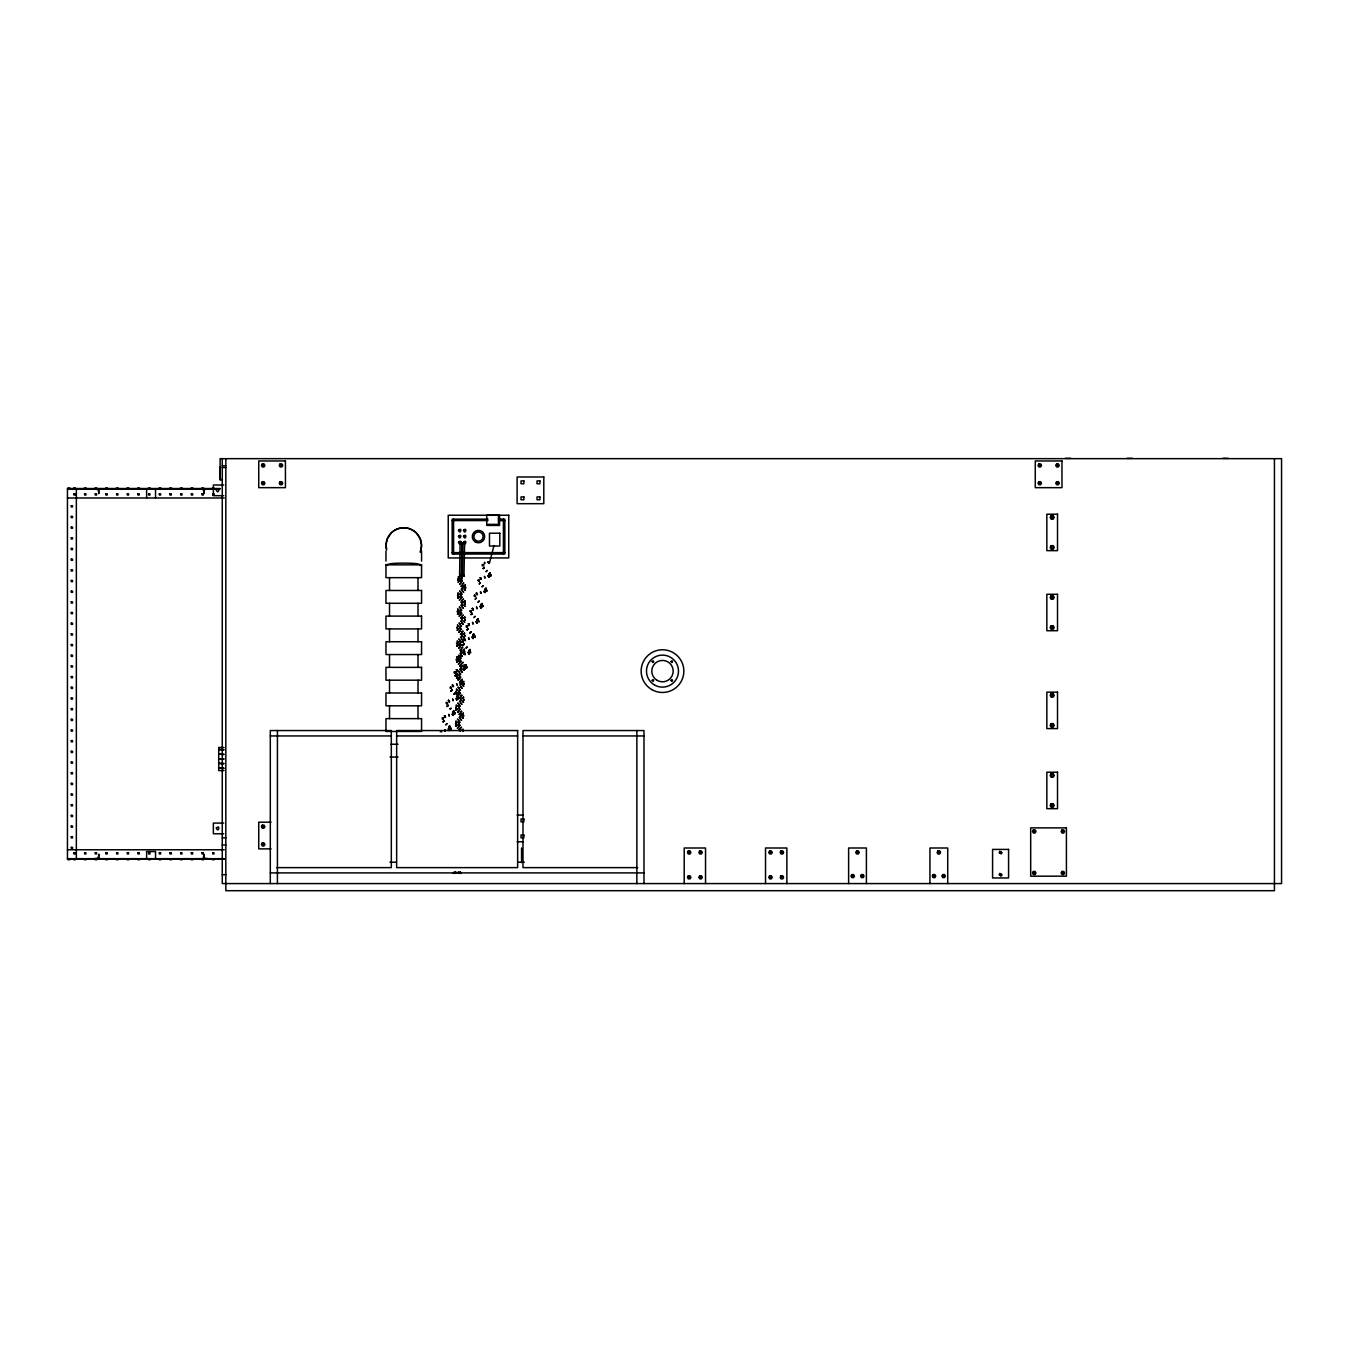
<?xml version="1.0" encoding="UTF-8"?>
<svg xmlns="http://www.w3.org/2000/svg" width="1349" height="1349" viewBox="0 0 1349 1349"><rect width="100%" height="100%" fill="white"/><g stroke="black" fill="none" stroke-linecap="round" stroke-linejoin="round"><path stroke-width="1.5" d="M460.11 542.568L459.587 575.601L460.481 576.495M484.375 576.461L484.763 577.945M488.287 575.618L488.557 577.136M488.894 577.136L488.625 575.618M480.413 591.789L480.8 593.273M484.308 590.963L484.578 592.464M485.084 592.464L484.915 590.963L483.819 591.705L485.084 592.464L484.645 590.963M476.433 607.117L476.821 608.618M477.057 608.635L476.669 607.134M480.328 606.291L480.598 607.809M480.935 607.809L480.666 606.291M472.47 622.445L472.858 623.946M473.094 623.963L472.808 622.445M476.349 621.619L476.619 623.137M476.973 623.137L476.686 621.619M468.491 637.79L468.879 639.274M472.369 636.964L472.639 638.465M472.993 638.465L472.723 636.964M464.511 653.118L464.478 653.877C466.147 656.052 463.82 650.977 464.916 654.619M468.39 652.292L468.659 653.81M469.014 653.81L468.744 652.292M460.549 668.446L460.498 669.205C462.167 671.397 459.857 666.305 460.953 669.947M464.41 667.62L464.68 669.138M465.034 669.138L464.764 667.62M456.569 683.791L457.21 685.292L456.805 683.808M460.262 682.965L460.414 684.466L461.543 683.707L460.262 682.965L460.683 684.466M461.054 684.466L460.785 682.965M452.606 699.119L453.011 700.62M456.282 698.31L456.434 699.794L457.564 699.052L456.282 698.31L456.704 699.811M457.075 699.811L456.805 698.293M448.627 714.447L449.032 715.948M452.455 713.621L452.724 715.139M453.264 715.122L453.112 713.638L451.982 714.38L453.264 715.122L452.842 713.621M444.597 730.534L445.035 729.792L444.917 731.293M448.475 728.966L448.745 730.467M449.133 730.467L448.863 728.966M861.286 875.838L862.854 877.035L862.601 875.079M420.197 552.23L421.562 545.485L420.197 538.74L416.335 533.024A17.857 17.756 0 0 0 391.176 533.024L387.315 538.74L385.966 545.485L386.64 548.858M486.028 571.622L487.006 570.442M488.928 574.185L489.704 572.954M483.262 585.702L481.998 586.933L482.976 585.77M486.062 588.198L484.915 589.513L485.707 588.282M440.263 731.748L441.747 731.748M479.232 601.03L478.254 602.194M489.502 562.853L487.815 562.364L489.502 562.853L493.987 545.603M475.219 616.341L473.954 617.572L474.932 616.409M477.006 620.253L478.153 618.938L477.361 620.169M459.048 656.474L458.677 657.823L458.289 656.474L460.734 658.177M469.941 632.9L471.239 631.737L470.228 632.833M471.189 631.669L469.907 632.833L470.919 631.737M474.022 634.182L472.993 635.581L473.162 634.182C475.86 634.266 471.256 636.677 473.684 634.266M467.176 646.997L465.928 648.211L466.889 647.048M463.162 662.308L462.201 663.472M453.871 694.179L454.815 693.015M457.969 695.477L456.603 696.168L457.8 696.877C461.476 692.914 455.186 698.698 457.648 695.561M455.979 872.061C457.311 874.253 454.006 870.661 453.264 873.427M460.498 873.427L460.076 872.061M461.038 873.427L460.599 872.061L459.132 873.427M445.828 724.818L446.772 723.654M449.959 726.133L448.913 727.516L449.099 726.133C451.73 726.234 447.177 728.612 449.622 726.217M458.154 577.068L459.166 578.097M461.004 577.068L462.016 578.097M459.183 594.116L458.171 593.088M460.751 593.088L461.763 594.116M484.392 562.364L484.493 563.899L484.949 562.466M457.648 609.107L458.66 610.136M460.481 609.107L461.51 610.136M457.378 625.11L458.39 626.155M460.228 625.11L461.24 626.155M456.4 643.119L457.682 644.148L457.665 643.136M457.126 641.129L458.137 642.175M461.257 642.158L460.245 641.129M456.873 657.148L458.205 658.177L458.559 656.558M458.98 659.138L459.014 660.167L460.447 659.661M459.554 657.671L461.054 658.177L460.532 657.148M455.895 675.158L457.176 676.186L457.159 675.158L456.367 676.186M457.901 674.196L456.889 673.168M459.469 673.168L460.481 674.196M456.367 689.187L457.378 690.216M459.216 689.187L460.211 690.216M456.114 705.19L457.109 706.235M460.228 706.218L459.233 705.19M455.861 721.209L456.856 722.255M459.975 722.238L458.98 721.209M459.2 717.263L460.178 718.292M462.049 717.263L463.027 718.292M459.453 701.244L460.431 702.273M463.567 702.273L462.572 701.244M460.97 686.253L459.992 685.225M463.82 686.253L462.842 685.225M461.476 654.231L460.498 653.186M460.903 652.225L460.903 651.213L462.167 652.241M463.061 653.203L464.056 654.231M460.785 669.222L459.773 669.728L461.409 669.728M463.247 670.234L464.258 669.728L462.741 669.205M460.481 637.183L461.459 638.212M463.331 637.183L464.309 638.212M460.734 621.164L461.712 622.193M464.832 622.193L463.854 621.164M460.987 605.145L461.965 606.19M463.837 605.145L464.815 606.19M462.505 590.154L461.527 589.125M464.09 589.125L465.068 590.171M214.255 494.425L212.737 495.049L212.737 493.801L213.985 493.801M459.84 574.978L461.274 575.618L461.796 542.585L460.431 542.568M461.054 576.242L461.054 574.978M462.69 574.978L462.69 576.242L463.955 576.242L464.646 542.585L462.943 542.568L462.42 575.601L464.123 575.618L463.28 574.725L464.022 576.124L463.331 574.725M769.571 876.816L770.768 878.384L771.038 876.428M490.007 574.59L489.974 576.04L491.356 575.332L490.007 574.59L490.176 576.09M490.969 576.09L490.8 574.59M486.011 589.918L486.972 591.418L486.804 589.918M478.018 620.574L478.979 622.074L478.811 620.574M474.983 637.403L475.017 635.952L473.701 636.661L474.983 637.403L474.814 635.919M447.126 723.654L446.131 724.75M452.185 689.963L450.971 691.11L451.966 690.014M455.153 693.015L454.158 694.111M456.215 674.652L454.984 675.798L455.996 674.685M461.864 663.472L462.859 662.376M464.241 644.013L463.011 645.159L464.022 644.046M468.255 628.685L467.024 629.831L468.036 628.735M471.138 614.554L472.369 613.407L471.357 614.52M475.152 599.226L476.062 598.096M476.382 598.096L475.371 599.192M477.951 602.194L478.962 601.098M479.165 583.915L480.075 582.768M480.379 582.768L479.384 583.881M483.178 568.587L484.392 567.457L483.38 568.553M487.309 570.442L486.298 571.554M458.036 582.093L459.014 581.082M459.385 581.082L458.306 582.093M459.537 584.117L460.633 583.105M462.387 584.117L463.483 583.105M457.8 598.113L459.132 597.101L458.053 598.113M459.284 600.136L460.38 599.125M461.881 597.101L460.549 598.113L461.611 597.101M463.567 599.125L462.471 600.136M457.547 614.132L458.879 613.12L457.8 614.115M461.628 613.104L460.296 614.115L461.358 613.12M459.031 616.156L460.127 615.144M461.881 616.156L462.977 615.144M458.525 629.123L457.193 630.135L458.255 629.14M458.778 632.158L459.874 631.163M460.127 630.135L461.105 629.14M461.476 629.14L460.397 630.135M461.628 632.158L462.724 631.163M458.272 645.142L456.94 646.154L458.019 645.142M458.542 648.178L459.621 647.183M459.891 646.154L461.223 645.142L460.144 646.154M461.375 648.178L462.471 647.183M456.788 662.174L458.12 661.162L457.041 662.174M458.289 664.197L459.368 663.185M459.638 662.174L460.97 661.162L459.891 662.174M461.139 664.197L462.201 663.185L461.476 664.197M456.788 677.687L457.986 677.687M458.036 680.216L459.115 679.205M460.953 681.549L462.302 679.205L460.886 680.216M456.282 694.212L457.615 693.201L456.552 694.195M460.363 693.201L459.031 694.195L460.11 693.201M460.633 696.236L461.712 695.224M458.879 710.215L459.857 709.22M457.53 712.238L458.626 711.243M460.211 709.22L459.132 710.215M460.38 712.238L461.459 711.243M457.024 725.222L455.692 726.234L456.755 725.222M457.277 728.258L458.373 727.263M458.626 726.234L459.958 725.222L458.879 726.234M460.127 728.258L461.223 727.263M489.923 574.269L490.075 572.87M482.149 605.296L481.981 606.696L483.296 606.005L482.015 605.246L482.183 606.746M482.841 606.696L482.807 605.246M474.157 635.952L474.19 637.403M470.852 652.697L470.025 651.247L470.194 652.731M466.164 666.625L465.995 668.025L467.31 667.317L466.029 666.575L466.198 668.059M466.855 668.025L466.838 666.575M462.859 683.353L463.027 681.953L461.662 682.645L462.994 683.403L462.033 681.903L462.201 683.403M458.171 697.281L458.002 698.681L459.334 697.973L458.036 697.231L458.205 698.731M458.862 698.681L458.845 697.231M454.191 712.609L454.006 714.009L455.338 713.317L454.04 712.559L454.191 714.059M454.866 714.009L454.849 712.559M458.964 711.243L457.867 712.238M461.796 711.243L460.717 712.238M459.233 714.279L460.565 713.267L459.486 714.279M463.331 713.267L461.999 714.279L463.078 713.267M458.711 727.263L457.631 728.258M461.56 727.263L460.481 728.258M461.83 730.298L462.825 729.286M463.162 729.286L462.083 730.281M459.486 698.259L460.481 697.248M462.049 695.224L460.97 696.236M460.818 697.248L459.739 698.259M463.584 697.248L462.252 698.259L463.331 697.248M450.195 727.937L450.01 729.337L451.342 728.645L450.043 727.887L450.195 729.387M450.87 729.337L450.853 727.887M459.705 663.185L458.626 664.197M461.24 665.209L459.908 666.221L460.987 665.226M459.453 679.205L458.373 680.216M460.549 682.24L459.655 682.24L460.734 681.245M463.55 681.734L462.387 681.734M459.958 647.183L458.879 648.178M461.493 649.206L460.161 650.201L461.24 649.206M462.808 647.183L461.729 648.178M463.078 650.218L464.09 649.206M464.427 649.206L463.331 650.201M460.464 615.144L459.368 616.156M463.314 615.144L462.218 616.156M460.734 618.179L462.083 617.168L460.987 618.179M464.849 617.168L463.5 618.179L464.596 617.168M460.211 631.163L459.132 632.158M460.481 634.199L461.83 633.187L460.734 634.199M463.061 631.163L461.965 632.158M464.596 633.187L463.247 634.199L464.343 633.187M460.717 599.125L459.621 600.136M462.134 600.136L463.23 599.125M460.987 602.16L461.999 601.148M462.319 601.148L461.24 602.16M463.837 602.16L465.169 601.148L464.09 602.16M460.953 583.105L459.874 584.117M462.505 585.129L461.156 586.141L462.252 585.146M463.803 583.105L462.724 584.117M464.09 586.157L465.422 585.146L464.343 586.141M262.431 482.453C261.268 486.331 266.697 482.166 262.65 482.284M699.642 851.91L701.632 852.45L699.811 853.192M689.929 878.115L689.929 876.597M851.961 875.349L851.961 876.867M1035.172 873.511L1033.216 873.258L1034.784 872.044M442.573 717.853L442.354 719.034L443.636 718.444L442.32 717.769L442.708 719.118M443.214 719.034L443.062 717.769M446.57 702.525L446.334 703.706L447.632 703.116L446.317 702.441L446.704 703.807M447.21 703.706L447.059 702.441M450.566 687.197L450.33 688.378L451.628 687.788L450.313 687.113L450.701 688.479M451.19 688.378L451.055 687.113M454.562 671.886L454.326 673.067L455.625 672.476L454.293 671.785L454.697 673.151M455.186 673.067L455.051 671.785M459.722 657.148L458.306 657.739M463.162 642.411L463.415 641.23L461.999 641.82L463.432 642.495L462.285 641.146L462.673 642.495M466.552 625.919L466.299 627.083L467.715 626.509L466.282 625.818L467.428 627.184L467.041 625.818M471.155 611.772L471.408 610.591L469.992 611.181L471.425 611.856L470.278 610.507L470.666 611.856M474.544 595.263L474.275 596.443L475.708 595.853L474.275 595.179L475.421 596.528L475.033 595.179M479.131 581.115L479.401 579.952L477.984 580.525L479.418 581.2L478.271 579.851L478.642 581.2M482.537 564.624L482.267 565.787L483.684 565.214L482.267 564.54L483.397 565.889L483.026 564.54M489.417 574.185L490.193 572.954L489.046 574.269M485.387 589.513L486.18 588.282L485.033 589.597M481.694 603.61L480.902 604.841L482.048 603.526M477.681 618.938L476.888 620.169L478.035 618.854M469.671 649.577L468.879 650.808L470.008 649.493M469.334 650.808L470.127 649.577L468.98 650.893M465.658 664.905C463.23 667.333 467.816 664.922 465.135 664.821L464.967 666.221L465.995 664.821M461.291 681.464L462.1 680.233L461.122 680.149M453.264 712.103C455.709 709.709 451.139 712.087 453.787 712.205L453.955 710.805L452.927 712.205M484.106 567.457L483.094 568.553L484.308 567.423M472.049 613.407L471.037 614.52L472.268 613.373M467.344 629.831L468.356 628.735L467.142 629.865M463.348 645.159L464.343 644.046L463.129 645.193M460.009 659.374L458.997 660.47L460.228 659.324M459.334 660.47L460.329 659.374L459.115 660.504M455.321 675.798L456.316 674.685L455.102 675.832M451.325 691.11L452.32 690.014L451.106 691.143M447.952 705.325L446.957 706.438L448.172 705.291M447.312 706.438L448.306 705.325L447.092 706.471M443.939 720.653L442.944 721.749L444.158 720.602M443.298 721.749L444.293 720.653L443.079 721.799M457.834 579.075C458.39 581.807 458.222 577.338 457.884 580.087M458.272 580.087L458.222 579.058M460.683 579.075C458.559 580.39 463.297 580.374 461.071 579.058M461.122 580.087C463.247 578.755 458.508 578.772 460.734 580.087M457.581 595.078C458.12 597.826 457.969 593.358 457.631 596.106M458.019 596.089L457.969 595.078M460.431 595.078C460.97 597.826 460.818 593.358 460.481 596.106M460.852 596.089L460.818 595.078M457.328 611.097C457.867 613.846 457.733 609.377 457.378 612.126M457.749 612.109L457.716 611.097M460.178 611.097C460.717 613.846 460.565 609.377 460.228 612.126M460.599 612.109L460.565 611.097M457.075 627.116C457.615 629.848 457.48 625.396 457.126 628.145M457.496 628.128L457.463 627.116M459.925 627.116C460.464 629.848 460.329 625.396 459.975 628.145M460.346 628.128L460.313 627.116M456.822 643.136L456.873 644.148M460.093 644.148L459.672 643.136C457.53 644.451 462.269 644.434 460.06 643.119L459.722 644.148M456.991 660.167L456.569 659.155C454.428 660.47 459.183 660.454 456.957 659.138L456.62 660.167M459.419 659.155L459.453 660.167M456.738 676.186L456.704 675.158M456.94 677.181L456.535 678.193M459.166 675.158C459.689 677.906 459.571 673.438 459.2 676.186M459.587 676.186L459.554 675.158M456.063 691.177C456.586 693.926 456.468 689.457 456.097 692.206M456.485 692.189L456.451 691.177M458.913 691.177C459.436 693.926 459.318 689.457 458.947 692.206M459.334 692.189L459.301 691.177M455.81 707.196C456.333 709.928 456.215 705.476 455.844 708.225M456.232 708.208L456.198 707.196M458.66 707.196C459.183 709.928 459.065 705.476 458.694 708.225M459.082 708.208L459.048 707.196M455.557 723.216C456.08 725.947 455.962 721.479 455.591 724.228M455.979 724.228L455.945 723.199M458.407 723.216C458.93 725.947 458.812 721.479 458.441 724.228M458.829 724.228L458.795 723.199M460.835 683.252L461.662 684.263L460.397 684.263M463.398 682.24L463.837 681.228M461.223 684.263L461.223 683.235M463.685 683.252C464.14 685.983 464.123 681.515 463.685 684.263M464.073 684.263L464.056 683.235M460.582 699.254C461.038 702.003 461.021 697.534 460.582 700.283M460.97 700.283L460.97 699.254M463.432 699.254C463.887 702.003 463.871 697.534 463.432 700.283M463.82 700.283L463.803 699.254M460.329 715.274C460.802 718.022 460.768 713.554 460.329 716.302M460.717 716.285L460.7 715.274M463.179 715.274C463.634 718.022 463.618 713.554 463.179 716.302M463.567 716.285L463.55 715.274M460.076 731.293L460.447 731.293M462.926 731.293L463.297 731.293M461.847 619.174C462.302 621.923 462.302 617.454 461.847 620.203M462.235 620.203L462.235 619.174M464.697 619.174C465.152 621.923 465.152 617.454 464.697 620.203M465.085 620.203L465.085 619.174M461.594 635.194C462.049 637.942 462.049 633.474 461.594 636.222M461.982 636.205L461.982 635.194M464.444 635.194C464.899 637.942 464.899 633.474 464.444 636.222M464.832 636.205L464.832 635.194M461.729 652.225L461.729 651.213M464.191 651.213C464.646 653.945 464.646 649.493 464.191 652.241M464.579 652.225L464.579 651.213M461.088 667.232C461.543 669.964 461.527 665.495 461.088 668.244M464.275 665.715L462.758 666.221L463.837 665.226M461.476 668.244L461.476 667.215M463.938 667.232C464.393 669.964 464.376 665.495 463.938 668.244M464.326 668.244L464.326 667.215M462.37 587.152C462.808 589.884 462.808 585.415 462.353 588.164M462.741 588.164L462.741 587.135M465.203 587.152C465.641 589.884 465.658 585.415 465.203 588.164M465.59 588.164L465.59 587.135M462.117 603.172C462.555 605.903 462.555 601.435 462.1 604.183M462.488 604.183L462.488 603.155M464.95 603.172C465.405 605.903 465.405 601.435 464.95 604.183M465.338 604.183L465.338 603.155M280.221 464.663L282.042 465.422L280.221 466.181M1040.484 466.181L1038.663 465.422L1040.484 464.663M1051.562 516.33L1051.562 518.488M1052.81 518.488L1052.81 516.33M1051.562 546.379C1048.915 549.127 1055.441 549.127 1052.81 546.379M688.648 876.428L688.648 878.283M782.639 853.192L780.818 852.45L782.808 851.91M1051.562 694.28L1051.562 696.438M1052.81 696.438L1052.81 694.28M858.268 853.192L856.48 852.163L858.436 851.91M1051.562 724.312C1048.915 727.06 1055.441 727.06 1052.81 724.312M853.243 877.035L853.243 875.181M1051.562 774.343C1048.915 777.108 1055.441 777.108 1052.81 774.343M1062.321 830.529L1062.86 832.518L1063.619 830.697M454.208 872.061L453.787 873.427M455.456 872.061L455.035 873.427M458.306 872.061C455.861 873.022 461.291 873.039 458.829 872.061M461.493 586.141L462.572 585.146L461.24 586.157M465.101 585.146L464.005 586.141L465.354 585.129M464.849 601.148L463.752 602.16L465.101 601.148M461.746 617.168L460.667 618.179L461.999 617.168M463.837 618.179L464.916 617.168L463.584 618.179M461.493 633.187L460.414 634.199L461.746 633.187M463.584 634.199L464.663 633.187L463.331 634.199M460.481 650.201L461.577 649.206L460.228 650.218M460.245 666.221L461.324 665.226L459.975 666.237M462.589 698.259L463.668 697.248L462.319 698.259M460.228 713.267L459.149 714.279L460.481 713.267M462.336 714.279L463.415 713.267L462.083 714.279M459.975 729.286L458.896 730.281L460.245 729.286M459.233 730.281L460.313 729.286L458.98 730.298M459.638 678.193L460.717 677.181L457.884 678.851L459.385 678.193M457.26 693.201L456.181 694.195L457.53 693.201M459.385 694.195L460.464 693.201L459.132 694.212M457.007 709.22L455.945 710.215L457.277 709.203M456.299 710.215L457.362 709.22L456.029 710.215M456.046 726.234L457.109 725.222L455.777 726.234M459.604 725.222L458.525 726.234L459.874 725.222M461.864 581.082L460.802 582.093L462.134 581.082M461.156 582.093L462.218 581.082L460.886 582.093M458.761 597.101L457.699 598.113L459.031 597.101M460.903 598.113L461.965 597.101L460.633 598.113M458.508 613.12L457.446 614.115L458.778 613.104M460.65 614.115L461.729 613.12L460.38 614.132M457.547 630.135L458.626 629.14L457.294 630.135M457.294 646.154L458.373 645.142L457.041 646.154M460.852 645.142L459.79 646.154L461.122 645.142M457.766 661.162L456.687 662.174L458.019 661.162M460.616 661.162L459.537 662.174L460.869 661.162M420.197 565.518L421.562 564.843L421.562 577.659L385.966 577.659L385.966 564.843L391.176 563.629A17.857 1.754 0 0 1 416.335 563.629L421.562 564.843L385.966 564.843L387.315 565.518M459.79 575.096L461.173 576.124L460.481 574.725M461.105 576.242L459.79 576.242M280.44 482.284L281.907 483.751L279.951 483.482M1065.525 458.306L1070.87 458.306M1127.09 458.306L1132.435 458.306M1222.835 458.306L1228.163 458.306M222.265 465.776L225.823 465.776M222.265 467.547L225.823 467.547M222.433 479.654L219.954 479.654L219.954 467.192L220.309 479.654M223.749 484.999L213.361 484.999L213.361 495.673L223.749 495.673M67.99 488.018L69.76 488.018M73.672 488.018L75.46 488.018M84.346 488.018L86.134 488.018M95.037 488.018L96.808 488.018M105.711 488.018L107.482 488.018M116.385 488.018L118.156 488.018M127.059 488.018L128.846 488.018M137.733 488.018L139.52 488.018M148.407 488.018L150.194 488.018M159.098 488.018L160.868 488.018M169.772 488.018L171.542 488.018M180.446 488.018L182.216 488.018M191.12 488.018L192.907 488.018M201.794 488.018L203.581 488.018M212.468 488.018L213.985 488.018M220.072 488.523L67.45 488.523L67.45 859.229L224.254 859.229M67.45 489.08L220.072 489.08M98.814 489.653L94.295 489.08M203.345 489.653L207.864 489.08M67.45 497.983L224.254 497.983M487.984 519.163L452.168 519.163L452.168 554.034L504.83 554.034L504.83 519.163L498.506 519.163M452.168 520.579L487.984 520.579M498.506 520.579L504.83 520.579M487.798 524.373L498.472 524.373L498.472 516.363M452.168 552.618L504.83 552.618M459.52 591.098L460.599 592.144M462.37 591.098L463.432 592.144M459.267 607.117L460.329 608.163M462.117 607.117L463.179 608.163M459.014 623.137L460.076 624.182M461.847 623.137L462.926 624.182M458.744 639.156L459.824 640.185M461.594 639.156L462.994 640.185L461.982 639.679M458.491 655.176L459.571 656.204M462.387 656.204L460.313 654.434L462.403 656.204L461.695 655.681M457.682 657.148L456.822 657.148L457.884 658.177M464.09 665.209L462.825 666.237M458.238 671.178L459.301 672.224M461.088 671.178L462.151 672.224M459.284 678.193L460.616 677.181M457.986 687.197L459.048 688.243M460.835 687.197L461.898 688.243M457.733 703.217L458.795 704.262M460.565 703.217L461.645 704.262M457.463 719.236L458.525 720.265M460.313 719.236L461.375 720.265M270.306 735.947L391.311 735.947M396.64 735.947L517.645 735.947M522.99 735.947L643.979 735.947M390.94 744.243L398.022 744.243M224.035 747.464L218.707 747.464L218.707 770.583L224.035 770.583M223.867 749.504L219.061 749.504L223.867 750.044M223.867 754.125L219.061 754.125L223.867 754.664M390.097 757.059L398.022 757.059M223.867 758.762L219.061 758.762L223.867 759.285M223.867 763.382L219.061 763.382L223.867 763.922M223.867 768.003L219.061 768.003L223.867 768.542M517.105 815.083L523.277 815.083M271.065 822.199L258.738 822.199L258.738 848.875L271.065 848.875M223.749 823.075L213.361 823.075L213.361 833.766L223.749 833.766M222.265 837.847L225.823 837.847M517.105 841.759L523.277 841.759M222.265 844.963L225.823 844.963M67.45 849.769L224.254 849.769M98.814 858.099L94.295 858.672M203.345 858.099L207.864 858.672M67.45 858.672L224.254 858.672M67.99 859.735L69.76 859.735M73.672 859.735L75.46 859.735M84.346 859.735L86.134 859.735M95.037 859.735L96.808 859.735M105.711 859.735L107.482 859.735M116.385 859.735L118.156 859.735M127.059 859.735L128.846 859.735M137.733 859.735L139.52 859.735M148.407 859.735L150.194 859.735M159.098 859.735L160.868 859.735M169.772 859.735L171.542 859.735M180.446 859.735L182.216 859.735M191.12 859.735L192.907 859.735M201.794 859.735L203.581 859.735M212.468 859.735L214.255 859.735M389.962 862.23L396.269 862.23M518.016 862.23L524.323 862.23M276.562 867.626L391.311 867.626L391.311 730.551L270.306 730.551L270.306 883.578M637.723 867.626L522.99 867.626L522.99 730.551L643.979 730.551L643.979 883.578M270.306 872.904L643.979 872.904M222.265 874.692L225.823 874.692M1058.054 482.284C1054.007 482.166 1059.437 486.331 1058.274 482.453M1040.264 482.284C1036.774 481.677 1040.45 486.449 1040.754 482.942M1063.4 872.044C1059.353 871.943 1064.766 876.091 1063.619 872.23M262.65 827.561C266.697 827.679 261.268 823.514 262.431 827.392M464.376 589.125L465.422 590.171M462.218 590.171L461.173 589.125M464.123 605.145L465.169 606.19M461.274 605.145L462.319 606.19M464.562 622.193L463.516 621.164M461.021 621.164L462.066 622.193M463.601 637.183L464.646 638.212M460.751 637.183L461.796 638.212M463.348 653.186L464.393 654.231M461.206 654.231L460.161 653.186M463.095 669.205L464.14 670.251M460.245 669.205L461.291 670.251M460.953 670.251L459.891 669.205M463.533 686.27L462.488 685.225M463.28 702.273L462.235 701.244M459.722 701.244L460.785 702.273M462.319 717.263L463.365 718.292M459.469 717.263L460.532 718.292M462.437 607.117L463.5 608.163M459.587 607.117L460.65 608.163M460.751 609.09L461.813 610.136M457.918 609.09L458.98 610.136M462.184 623.137L463.247 624.182M459.334 623.137L460.397 624.182M460.498 625.11L461.56 626.155M457.648 625.11L458.727 626.155M459.082 639.156L460.144 640.185M460.987 642.175L459.925 641.129M457.395 641.129L458.458 642.175M457.142 657.148L458.205 658.177M461.409 671.178L462.471 672.224M458.576 671.178L459.621 672.224M459.739 673.168L460.802 674.196M457.631 674.196L456.569 673.168M461.156 687.197L462.218 688.243M458.306 687.197L459.368 688.243M459.486 689.17L460.549 690.216M456.637 689.17L457.699 690.216M460.903 703.217L461.965 704.262M458.053 703.217L459.115 704.262M459.958 706.235L458.896 705.19M456.384 705.19L457.446 706.235M460.65 719.236L461.712 720.265M457.8 719.236L458.862 720.265M459.705 722.255L458.643 721.209M456.131 721.209L457.193 722.255M461.274 577.068L462.336 578.097M458.424 577.068L459.486 578.097M462.69 591.098L463.752 592.144M459.84 591.098L460.903 592.144M461.021 593.088L462.083 594.116M458.913 594.116L457.851 593.088M769.739 853.192C773.618 854.355 769.453 848.926 769.571 852.973M484.611 576.478L485.033 577.945M480.699 577.726L481.121 579.21M480.851 579.21L480.413 577.726M480.632 591.806L481.07 593.273M472.74 608.382L473.162 609.866M472.892 609.866L472.47 608.382M468.727 637.807L469.148 639.274M464.781 639.038L465.203 640.522M464.95 640.522L464.511 639.038M464.747 653.135L465.169 654.619M460.802 654.366L461.223 655.85M460.97 655.85L460.549 654.366M460.768 668.463L461.206 669.947M456.822 669.694L457.244 671.178M456.991 671.178L456.569 669.694M452.842 685.022L453.264 686.506M453.011 686.506L452.589 685.022M452.826 699.136L453.247 700.62M448.863 700.35L449.284 701.834M449.032 701.834L448.627 700.35M448.863 714.464L449.284 715.948M444.883 715.678L445.305 717.162M445.069 717.162L444.647 715.678M445.069 731.276L444.647 729.809M461.189 681.734L459.722 682.24M1274.434 458.66L1274.434 890.694L225.823 890.694L225.823 458.66M947.723 883.578L947.723 847.998L929.933 847.998L929.933 883.578M866.412 883.578L866.412 847.998L848.622 847.998L848.622 883.578M786.872 883.578L786.872 847.998L765.524 847.998L765.524 883.578M705.544 883.578L705.544 847.998L684.196 847.998L684.196 883.578M636.863 730.551L636.863 883.578M521.557 847.998L521.557 862.652M503.413 519.163L503.413 554.034M464.882 541.725L464.882 543.428M464.123 541.725L464.123 543.428M463.803 541.725L463.803 543.428M460.953 541.725L460.953 543.428M453.584 519.163L453.584 554.034M421.562 551.168L421.562 561.066M418.005 577.659L418.005 590.474M418.005 603.29L418.005 616.105M418.005 628.921L418.005 641.736M418.005 654.552L418.005 667.367M418.005 680.183L418.005 692.998M418.005 705.814L418.005 718.629M389.524 577.659L389.524 590.474M389.524 603.29L389.524 616.105M389.524 628.921L389.524 641.736M389.524 654.552L389.524 667.367M389.524 680.183L389.524 692.998M389.524 705.814L389.524 718.629M385.966 551.168L385.966 561.066M277.422 730.551L277.422 883.578M222.265 458.66L222.265 883.578L1281.55 883.578L1281.55 458.66L220.123 458.66L220.123 479.654M203.918 489.08L203.918 493.599L203.345 489.08M203.918 858.672L203.918 854.153L203.345 858.672M155.54 489.08L155.54 497.983M155.54 858.672L155.54 851.556L146.636 851.556L146.636 858.672M146.636 489.08L146.636 497.983M98.814 489.08L98.814 493.599L98.241 489.08M98.814 858.672L98.814 854.153L98.241 858.672M76.353 489.08L76.353 858.672M386.573 550.105A17.79 17.79 0 0 1 404.447 527.712A17.79 17.79 0 0 1 420.551 551.387M216.346 489.94C218.201 495.707 220.848 485.859 216.346 489.94M262.161 465.135C263.46 469.216 265.331 462.269 262.161 465.135M216.346 828.033C218.201 833.8 220.848 823.952 216.346 828.033M262.161 844.154C263.46 848.234 265.331 841.287 262.161 844.154M458.491 530.241C460.228 535.688 462.707 526.414 458.491 530.241M458.491 536.227C460.228 541.657 462.707 532.383 458.491 536.227M458.491 542.197C460.228 547.643 462.707 538.369 458.491 542.197M463.516 530.241C465.253 535.688 467.732 526.414 463.516 530.241M463.516 536.227C465.253 541.657 467.732 532.383 463.516 536.227M463.516 542.197C465.253 547.643 467.732 538.369 463.516 542.197M652.191 661.448C653.287 664.855 654.838 659.054 652.191 661.448M652.191 680.318C653.287 683.724 654.838 677.923 652.191 680.318M671.06 661.448C672.156 664.855 673.707 659.054 671.06 661.448M671.06 680.318C672.156 683.724 673.707 677.923 671.06 680.318M688.142 852.163C689.457 856.244 691.312 849.297 688.142 852.163M699.541 877.086C700.839 881.15 702.711 874.203 699.541 877.086M780.852 877.086C782.167 881.15 784.022 874.203 780.852 877.086M933.002 875.838C934.301 879.902 936.172 872.955 933.002 875.838M937.808 852.163C939.106 856.244 940.978 849.297 937.808 852.163M942.614 875.838C943.912 879.902 945.784 872.955 942.614 875.838M999.727 852.383C1000.806 855.789 1002.358 849.988 999.727 852.383M999.727 874.523C1000.806 877.929 1002.358 872.129 999.727 874.523M1056.486 465.135C1057.801 469.216 1059.656 462.269 1056.486 465.135M1050.972 597.169C1052.507 601.924 1054.682 593.813 1050.972 597.169M1050.972 627.201C1052.507 631.956 1054.682 623.845 1050.972 627.201M1033.216 831.169C1034.514 835.25 1036.386 828.286 1033.216 831.169M1050.972 805.151C1052.507 809.906 1054.682 801.778 1050.972 805.151M444.411 715.746L445.541 717.112L444.411 715.746M482.166 603.61L480.902 604.841L482.166 603.61M448.374 700.418L449.521 701.784L448.374 700.418M452.353 685.09L453.5 686.439L452.353 685.09M456.333 669.762L457.48 671.111L456.333 669.762M464.292 639.106L465.439 640.455L464.292 639.106M468.272 623.778L469.401 625.127L468.272 623.778M472.251 608.45L473.381 609.799L472.251 608.45M476.214 593.122L477.361 594.471L476.214 593.122M480.193 577.794L481.34 579.143L480.193 577.794M459.132 677.636L457.851 678.8L459.183 677.687M461.021 680.857L462.336 680.857L461.021 680.857M450.026 708.883L451.139 708.343L450.026 708.883M488.304 561.842L489.012 563.376L488.304 561.842M73.942 493.801L73.942 495.049L75.19 495.049L75.19 493.801L73.942 493.801M71.278 505.723L71.278 506.971L72.526 506.971L72.526 505.723L71.278 505.723M71.278 516.397L71.278 517.645L72.526 517.645L72.526 516.397L71.278 516.397M84.616 493.801L84.616 495.049L85.881 495.049L85.881 493.801L84.616 493.801M71.278 527.071L71.278 528.319L72.526 528.319L72.526 527.071L71.278 527.071M71.278 537.745L71.278 539.01L72.526 539.01L72.526 537.745L71.278 537.745M71.278 548.419L71.278 549.684L72.526 549.684L72.526 548.419L71.278 548.419M95.29 493.801L95.29 495.049L96.555 495.049L96.555 493.801L95.29 493.801M71.278 559.093L71.278 560.358L72.526 560.358L72.526 559.093L71.278 559.093M71.278 569.767L71.278 571.032L72.526 571.032L72.526 569.767L71.278 569.767M105.964 493.801L105.964 495.049L107.229 495.049L107.229 493.801L105.964 493.801M71.278 580.458L71.278 581.706L72.526 581.706L72.526 580.458L71.278 580.458M71.278 591.132L71.278 592.38L72.526 592.38L72.526 591.132L71.278 591.132M71.278 601.806L71.278 603.07L72.526 603.07L72.526 601.806L71.278 601.806M116.638 493.801L116.638 495.049L117.903 495.049L117.903 493.801L116.638 493.801M71.278 612.48L71.278 613.744L72.526 613.744L72.526 612.48L71.278 612.48M71.278 623.154L71.278 624.418L72.526 624.418L72.526 623.154L71.278 623.154M127.329 493.801L127.329 495.049L128.577 495.049L128.577 493.801L127.329 493.801M71.278 633.828L71.278 635.092L72.526 635.092L72.526 633.828L71.278 633.828M71.278 644.518L71.278 645.766L72.526 645.766L72.526 644.518L71.278 644.518M138.003 493.801L138.003 495.049L139.251 495.049L139.251 493.801L138.003 493.801M71.278 655.192L71.278 656.44L72.526 656.44L72.526 655.192L71.278 655.192M71.278 665.866L71.278 667.114L72.526 667.114L72.526 665.866L71.278 665.866M71.278 676.54L71.278 677.805L72.526 677.805L72.526 676.54L71.278 676.54M148.677 493.801L148.677 495.049L149.924 495.049L149.924 493.801L148.677 493.801M71.278 687.214L71.278 688.479L72.526 688.479L72.526 687.214L71.278 687.214M71.278 697.888L71.278 699.153L72.526 699.153L72.526 697.888L71.278 697.888M159.351 493.801L159.351 495.049L160.615 495.049L160.615 493.801L159.351 493.801M71.278 708.562L71.278 709.827L72.526 709.827L72.526 708.562L71.278 708.562M71.278 719.253L71.278 720.501L72.526 720.501L72.526 719.253L71.278 719.253M71.278 729.927L71.278 731.175L72.526 731.175L72.526 729.927L71.278 729.927M170.025 493.801L170.025 495.049L171.289 495.049L171.289 493.801L170.025 493.801M71.278 740.601L71.278 741.866L72.526 741.866L72.526 740.601L71.278 740.601M71.278 751.275L71.278 752.54L72.526 752.54L72.526 751.275L71.278 751.275M180.699 493.801L180.699 495.049L181.963 495.049L181.963 493.801L180.699 493.801M71.278 761.949L71.278 763.214L72.526 763.214L72.526 761.949L71.278 761.949M71.278 772.623L71.278 773.888L72.526 773.888L72.526 772.623L71.278 772.623M71.278 783.314L71.278 784.562L72.526 784.562L72.526 783.314L71.278 783.314M191.373 493.801L191.373 495.049L192.637 495.049L192.637 493.801L191.373 493.801M71.278 793.988L71.278 795.236L72.526 795.236L72.526 793.988L71.278 793.988M71.278 804.662L71.278 805.909L72.526 805.909L72.526 804.662L71.278 804.662M202.063 493.801L202.063 495.049L203.311 495.049L203.311 493.801L202.063 493.801M71.278 815.336L71.278 816.6L72.526 816.6L72.526 815.336L71.278 815.336M71.278 826.01L71.278 827.274L72.526 827.274L72.526 826.01L71.278 826.01M71.278 836.684L71.278 837.948L72.526 837.948L72.526 836.684L71.278 836.684M71.278 847.357L71.278 848.622L72.526 848.622L72.526 847.357L71.278 847.357M73.942 852.703L73.942 853.968L75.19 853.968L75.19 852.703L73.942 852.703M84.616 852.703L84.616 853.968L85.881 853.968L85.881 852.703L84.616 852.703M95.29 852.703L95.29 853.968L96.555 853.968L96.555 852.703L95.29 852.703M105.964 852.703L105.964 853.968L107.229 853.968L107.229 852.703L105.964 852.703M116.638 852.703L116.638 853.968L117.903 853.968L117.903 852.703L116.638 852.703M127.329 852.703L127.329 853.968L128.577 853.968L128.577 852.703L127.329 852.703M138.003 852.703L138.003 853.968L139.251 853.968L139.251 852.703L138.003 852.703M148.677 852.703L148.677 853.968L149.924 853.968L149.924 852.703L148.677 852.703M159.351 852.703L159.351 853.968L160.615 853.968L160.615 852.703L159.351 852.703M170.025 852.703L170.025 853.968L171.289 853.968L171.289 852.703L170.025 852.703M180.699 852.703L180.699 853.968L181.963 853.968L181.963 852.703L180.699 852.703M191.373 852.703L191.373 853.968L192.637 853.968L192.637 852.703L191.373 852.703M202.063 852.703L202.063 853.968L203.311 853.968L203.311 852.703L202.063 852.703M212.737 852.703L212.737 853.968L213.985 853.968L213.985 852.703L212.737 852.703M488.102 575.635L489.063 577.119L488.102 575.635M480.143 606.291L481.121 607.792L480.143 606.291M476.163 621.636L477.141 623.12L476.163 621.636M472.201 636.964L473.162 638.465L472.201 636.964M468.221 652.292L469.182 653.793L468.221 652.292M464.241 667.637L465.203 669.121L464.241 667.637M448.323 728.966L449.284 730.467L448.323 728.966M262.313 463.887L261.419 465.422L262.313 466.939L264.067 466.939L264.944 465.422L264.067 463.887L262.313 463.887M262.313 481.694L261.419 483.212L262.313 484.729L264.067 484.729L264.944 483.212L264.067 481.694L262.313 481.694M280.103 463.887L279.226 465.422L280.103 466.939L281.857 466.939L282.75 465.422L281.857 463.887L280.103 463.887M280.103 481.694L279.226 483.212L280.103 484.729L281.857 484.729L282.75 483.212L281.857 481.694L280.103 481.694M262.313 825.116L261.419 826.633L262.313 828.168L264.067 828.168L264.944 826.633L264.067 825.116L262.313 825.116M262.313 842.906L261.419 844.44L262.313 845.958L264.067 845.958L264.944 844.44L264.067 842.906L262.313 842.906M688.294 850.915L687.417 852.45L688.294 853.968L690.064 853.968L690.941 852.45L690.064 850.915L688.294 850.915M699.693 850.915L698.799 852.45L699.693 853.968L701.446 853.968L702.323 852.45L701.446 850.915L699.693 850.915M688.294 875.821L687.417 877.356L688.294 878.874L690.064 878.874L690.941 877.356L690.064 875.821L688.294 875.821M699.693 875.821L698.799 877.356L699.693 878.874L701.446 878.874L702.323 877.356L701.446 875.821L699.693 875.821M769.621 850.915L768.745 852.45L769.621 853.968L771.375 853.968L772.269 852.45L771.375 850.915L769.621 850.915M781.004 850.915L780.127 852.45L781.004 853.968L782.774 853.968L783.651 852.45L782.774 850.915L781.004 850.915M769.621 875.821L768.745 877.356L769.621 878.874L771.375 878.874L772.269 877.356L771.375 875.821L769.621 875.821M781.004 875.821L780.127 877.356L781.004 878.874L782.774 878.874L783.651 877.356L782.774 875.821L781.004 875.821M1038.848 463.887L1037.971 465.422L1038.848 466.939L1040.602 466.939L1041.495 465.422L1040.602 463.887L1038.848 463.887M1038.848 481.694L1037.971 483.212L1038.848 484.729L1040.602 484.729L1041.495 483.212L1040.602 481.694L1038.848 481.694M1056.638 463.887L1055.761 465.422L1056.638 466.939L1058.409 466.939L1059.285 465.422L1058.409 463.887L1056.638 463.887M1056.638 481.694L1055.761 483.212L1056.638 484.729L1058.409 484.729L1059.285 483.212L1058.409 481.694L1056.638 481.694M856.632 850.915L855.755 852.45L856.632 853.968L858.402 853.968L859.279 852.45L858.402 850.915L856.632 850.915M1051.158 515.638L1050.129 517.409L1051.158 519.196L1053.215 519.196L1054.244 517.409L1053.215 515.638L1051.158 515.638M851.826 874.59L850.949 876.108L851.826 877.643L853.597 877.643L854.473 876.108L853.597 874.59L851.826 874.59M861.438 874.59L860.561 876.108L861.438 877.643L863.191 877.643L864.085 876.108L863.191 874.59L861.438 874.59M1051.158 545.671L1050.129 547.441L1051.158 549.228L1053.215 549.228L1054.244 547.441L1053.215 545.671L1051.158 545.671M1051.158 595.702L1050.129 597.489L1051.158 599.26L1053.215 599.26L1054.244 597.489L1053.215 595.702L1051.158 595.702M1051.158 625.751L1050.129 627.521L1051.158 629.308L1053.215 629.308L1054.244 627.521L1053.215 625.751L1051.158 625.751M937.96 850.915L937.066 852.45L937.96 853.968L939.713 853.968L940.59 852.45L939.713 850.915L937.96 850.915M933.154 874.59L932.26 876.108L933.154 877.643L934.908 877.643L935.784 876.108L934.908 874.59L933.154 874.59M942.749 874.59L941.872 876.108L942.749 877.643L944.519 877.643L945.396 876.108L944.519 874.59L942.749 874.59M1051.158 693.571L1050.129 695.359L1051.158 697.129L1053.215 697.129L1054.244 695.359L1053.215 693.571L1051.158 693.571M1051.158 723.604L1050.129 725.391L1051.158 727.178L1053.215 727.178L1054.244 725.391L1053.215 723.604L1051.158 723.604M999.845 851.354L999.103 852.619L1001.312 853.883L1002.054 852.619L999.845 851.354M1051.158 773.652L1050.129 775.422L1051.158 777.209L1053.215 777.209L1054.244 775.422L1053.215 773.652L1051.158 773.652M999.845 873.477L999.103 874.759L1001.312 876.024L1002.054 874.759L999.845 873.477M1033.368 829.922L1032.491 831.439L1033.368 832.974L1035.121 832.974L1036.015 831.439L1035.121 829.922L1033.368 829.922M1051.158 803.684L1050.129 805.471L1051.158 807.242L1053.215 807.242L1054.244 805.471L1053.215 803.684L1051.158 803.684M1033.368 871.454L1032.491 872.972L1033.368 874.506L1035.121 874.506L1036.015 872.972L1035.121 871.454L1033.368 871.454M1061.983 829.922L1061.09 831.439L1061.983 832.974L1063.737 832.974L1064.614 831.439L1063.737 829.922L1061.983 829.922M1061.983 871.454L1061.09 872.972L1061.983 874.506L1063.737 874.506L1064.614 872.972L1063.737 871.454L1061.983 871.454M285.432 460.97L258.738 460.97L258.738 487.663L285.432 487.663L285.432 460.97M1061.967 460.97L1035.273 460.97L1035.273 487.663L1061.967 487.663L1061.967 460.97M543.799 476.99L517.105 476.99L517.105 503.683L543.799 503.683L543.799 476.99M523.867 480.902L521.018 480.902L521.018 483.751L523.867 483.751L523.867 480.902M539.887 480.902L537.037 480.902L537.037 483.751L539.887 483.751L539.887 480.902M523.867 496.921L521.018 496.921L521.018 499.754L523.867 499.754L523.867 496.921M539.887 496.921L537.037 496.921L537.037 499.754L539.887 499.754L539.887 496.921M1057.515 514.205L1046.841 514.205L1046.841 550.645L1057.515 550.645L1057.515 514.205M508.742 515.234L448.239 515.234L448.239 557.946L508.742 557.946L508.742 515.234M499.552 515.284L486.736 515.284L486.736 525.436L499.552 525.436L499.552 515.284M499.804 533.209L489.485 533.209L489.485 546.025L499.804 546.025L499.804 533.209M421.562 590.474L385.966 590.474L385.966 603.29L421.562 603.29L421.562 590.474M476.72 593.054L477.141 594.538L476.72 593.054M1057.515 594.285L1046.841 594.285L1046.841 630.725L1057.515 630.725L1057.515 594.285M421.562 616.105L385.966 616.105L385.966 628.921L421.562 628.921L421.562 616.105M468.761 623.71L469.182 625.194L468.761 623.71M421.562 641.736L385.966 641.736L385.966 654.552L421.562 654.552L421.562 641.736M421.562 667.367L385.966 667.367L385.966 680.183L421.562 680.183L421.562 667.367M1057.515 692.155L1046.841 692.155L1046.841 728.595L1057.515 728.595L1057.515 692.155M421.562 692.998L385.966 692.998L385.966 705.814L421.562 705.814L421.562 692.998M421.562 718.629L385.966 718.629L385.966 731.445L421.562 731.445L421.562 718.629M517.645 730.551L396.64 730.551L396.64 867.626L517.645 867.626L517.645 730.551M1057.515 772.218L1046.841 772.218L1046.841 808.675L1057.515 808.675L1057.515 772.218M523.867 818.995L521.018 818.995L521.018 821.845L523.867 821.845L523.867 818.995M1066.418 827.881L1030.687 827.881L1030.687 876.176L1066.418 876.176L1066.418 827.881M523.867 834.997L521.018 834.997L521.018 837.847L523.867 837.847L523.867 834.997M1008.58 849.415L992.577 849.415L992.577 877.963L1008.58 877.963L1008.58 849.415M476.18 540.595A4.62 4.62 0 0 0 483.127 536.598A4.62 4.62 0 0 0 476.18 532.585A4.62 4.62 0 0 0 476.18 540.595M475.388 541.994A6.222 6.222 0 0 0 484.729 536.598A6.222 6.222 0 0 0 475.388 531.202A6.222 6.222 0 0 0 475.388 541.994M657.148 680.368A10.674 10.674 0 0 0 673.168 671.128A10.674 10.674 0 0 0 657.148 661.87A10.674 10.674 0 0 0 657.148 680.368M654.484 684.988A16.019 16.019 0 0 0 678.496 671.128A16.019 16.019 0 0 0 654.484 657.25A16.019 16.019 0 0 0 654.484 684.988M651.82 689.609A21.348 21.348 0 0 0 683.842 671.128A21.348 21.348 0 0 0 651.82 652.629A21.348 21.348 0 0 0 651.82 689.609"/></g></svg>
